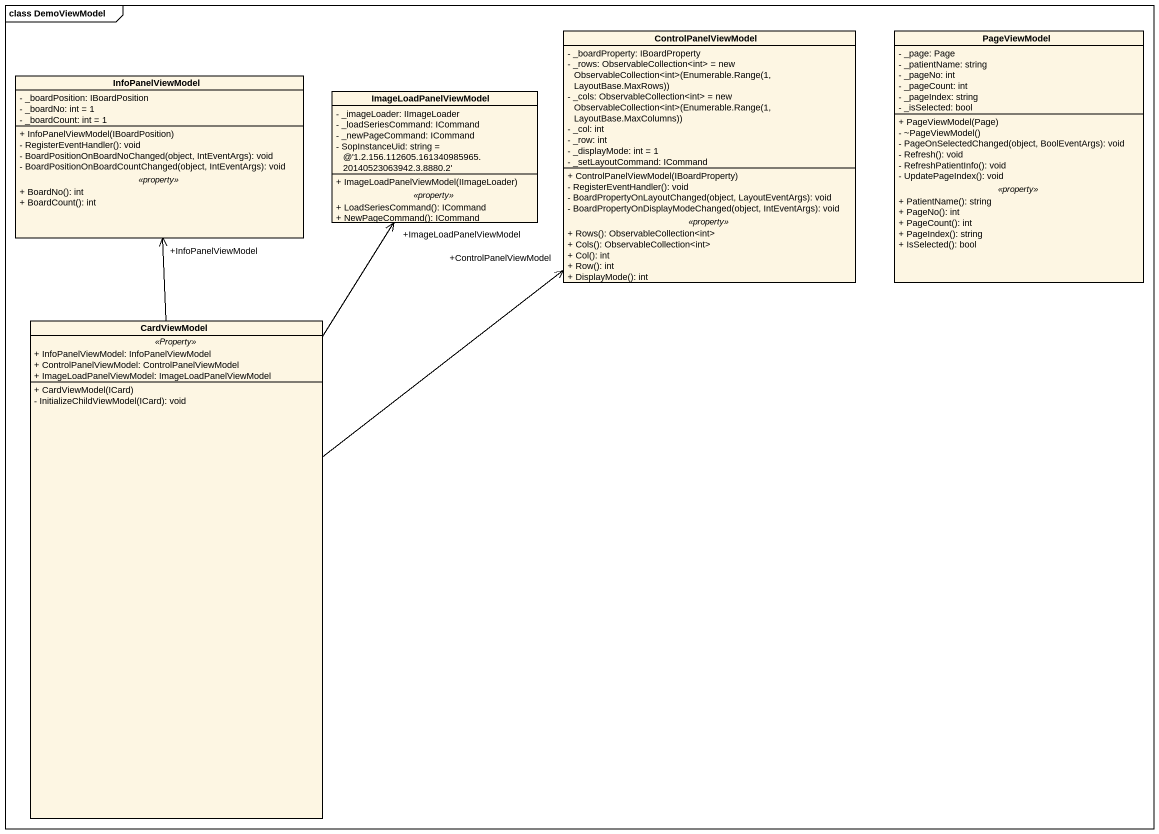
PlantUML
@startuml
mainframe class DemoViewModel
hide circle
hide empty members
skinparam classAttributeIconSize 0
class ControlPanelViewModel {
  - _boardProperty: IBoardProperty
  {field} - _rows: ObservableCollection<int> = new ObservableCollection<int>(Enumerable.Range(1, LayoutBase.MaxRows))
  {field} - _cols: ObservableCollection<int> = new ObservableCollection<int>(Enumerable.Range(1, LayoutBase.MaxColumns))
  - _col: int
  - _row: int
  - _displayMode: int = 1
  - _setLayoutCommand: ICommand
  --
  + ControlPanelViewModel(IBoardProperty)
  - RegisterEventHandler(): void
  - BoardPropertyOnLayoutChanged(object, LayoutEventArgs): void
  - BoardPropertyOnDisplayModeChanged(object, IntEventArgs): void
  .. <<property>> ..
  + Rows(): ObservableCollection<int>
  + Cols(): ObservableCollection<int>
  + Col(): int
  + Row(): int
  + DisplayMode(): int
}
class PageViewModel {
  - _page: Page
  - _patientName: string
  - _pageNo: int
  - _pageCount: int
  - _pageIndex: string
  - _isSelected: bool
  --
  + PageViewModel(Page)
  - ~PageViewModel()
  - PageOnSelectedChanged(object, BoolEventArgs): void
  - Refresh(): void
  - RefreshPatientInfo(): void
  - UpdatePageIndex(): void
  .. <<property>> ..
  + PatientName(): string
  + PageNo(): int
  + PageCount(): int
  + PageIndex(): string
  + IsSelected(): bool
}
class InfoPanelViewModel {
  - _boardPosition: IBoardPosition
  - _boardNo: int = 1
  - _boardCount: int = 1
  --
  + InfoPanelViewModel(IBoardPosition)
  - RegisterEventHandler(): void
  - BoardPositionOnBoardNoChanged(object, IntEventArgs): void
  - BoardPositionOnBoardCountChanged(object, IntEventArgs): void
  .. <<property>> ..
  + BoardNo(): int
  + BoardCount(): int
}
class ImageLoadPanelViewModel {
  - _imageLoader: IImageLoader
  - _loadSeriesCommand: ICommand
  - _newPageCommand: ICommand
  - SopInstanceUid: string = @'1.2.156.112605.161340985965.20140523063942.3.8880.2'
  --
  + ImageLoadPanelViewModel(IImageLoader)
  .. <<property>> ..
  + LoadSeriesCommand(): ICommand
  + NewPageCommand(): ICommand
}
class CardViewModel {
  .. <<Property>> ..
  + InfoPanelViewModel: InfoPanelViewModel
  + ControlPanelViewModel: ControlPanelViewModel
  + ImageLoadPanelViewModel: ImageLoadPanelViewModel
  --
  + CardViewModel(ICard)
  - InitializeChildViewModel(ICard): void
}
CardViewModel -up-> "+ControlPanelViewModel" ControlPanelViewModel
CardViewModel -up-> "+InfoPanelViewModel" InfoPanelViewModel
CardViewModel -up-> "+ImageLoadPanelViewModel" ImageLoadPanelViewModel
@enduml
